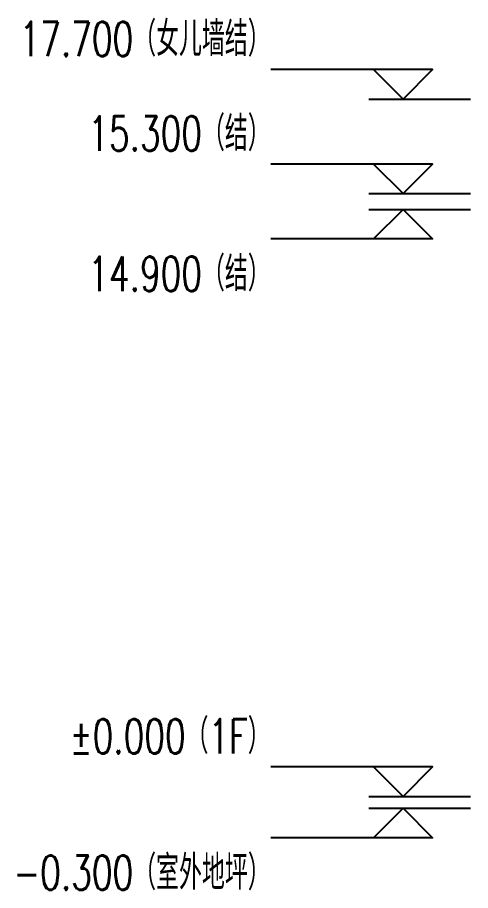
# Model space of a CAD drawing. Extents: x -2072575 to 87763, y -155913 to 742026.
# Drawn here: x -1087165 to -1075659, y 504698 to 526858 of the extents above; entities that cross this region are included whole.
import ezdxf
from ezdxf.enums import TextEntityAlignment as Align

# ---------------------------------------------------------------- set-up
doc = ezdxf.new("R2010")
doc.units = 0
doc.header["$LTSCALE"] = 1000
doc.linetypes.add('DASHDOT', pattern=[1, 0.5, -0.25, 0, -0.25])
doc.linetypes.add('DOT', pattern=[0.25, 0, -0.25])
for name, color, linetype in [('3符号', 3, 'Continuous'), ('A-云线', 50, 'Continuous'), ('DOT', 8, 'DOT')]:
    doc.layers.add(name, color=color, linetype=linetype)
doc.styles.add('卓越符号', font='ROMANS.shx', dxfattribs={"width": 0.7, "bigfont": 'CHINESE.shx'})

# ---------------------------------------------------------------- blocks, each defined once
blk = doc.blocks.new('*U226')
at = {"ltscale": 10}
blk.add_line((3.475, 0), (-6.849, 0), dxfattribs=at)
blk.add_lwpolyline([(3, 3), (0, 0), (-3, 3), (13.45, 3)])
at = {"color": 0, "style": '卓越符号', "width": 0.7, "flags": 8}
blk.add_attdef('±0.000', text='', height=3.5, dxfattribs=at).set_placement((13.45, 4.35), align=Align.RIGHT)
blk = doc.blocks.new('*U227')
at = {"ltscale": 10}
blk.add_line((3.475, 0), (-6.849, 0), dxfattribs=at)
blk.add_lwpolyline([(3, -3), (0, 0), (-3, -3), (13.45, -3)])
at = {"color": 0, "style": '卓越符号', "width": 0.7, "flags": 8}
blk.add_attdef('±0.000', text='', height=3.5, dxfattribs=at).set_placement((13.45, -7.85), align=Align.RIGHT)
blk = doc.blocks.new('20250821140123')
at = {"layer": 'DOT', "linetype": 'DASHDOT'}
for p, q in [((163030.7, 17700), (-7959.1, 17700)), ((163030.7, 15300), (-7959.1, 15300)), ((163030.7, 14900), (-7959.1, 14900)), ((163030.7, 0), (-7959.1, 0))]:
    blk.add_line(p, q, dxfattribs=at)
at = {"layer": '3符号', "color": 7}
ref = blk.add_blockref('*U226', (-9671.5, 17700), dxfattribs=dict(at, xscale=-250, yscale=250, zscale=250))
ref.add_attrib('±0.000', '17.700（女儿墙结）', dxfattribs={"layer": '0', "color": 0, "height": 875, "style": '卓越符号', "width": 0.7}).set_placement((-13034, 18787.5), align=Align.RIGHT)
ref = blk.add_blockref('*U226', (-9671.5, 15300), dxfattribs=dict(at, xscale=-250, yscale=250, zscale=250))
ref.add_attrib('±0.000', '15.300（结）', dxfattribs={"layer": '0', "color": 0, "height": 875, "style": '卓越符号', "width": 0.7}).set_placement((-13034, 16387.5), align=Align.RIGHT)
ref = blk.add_blockref('*U227', (-9671.5, 14900), dxfattribs=dict(at, xscale=-250, yscale=250, zscale=250))
ref.add_attrib('±0.000', '14.900（结）', dxfattribs={"layer": '0', "color": 0, "height": 875, "style": '卓越符号', "width": 0.7}).set_placement((-13034, 12827), align=Align.RIGHT)
ref = blk.add_blockref('*U226', (-9671.5, 0), dxfattribs=dict(at, xscale=-250, yscale=250, zscale=250))
ref.add_attrib('±0.000', '±0.000（1F）', dxfattribs={"layer": '0', "color": 0, "height": 875, "style": '卓越符号', "width": 0.7}).set_placement((-13034, 1087.5), align=Align.RIGHT)
ref = blk.add_blockref('*U227', (-9671.5, -300), dxfattribs=dict(at, xscale=-250, yscale=250, zscale=250))
ref.add_attrib('±0.000', '-0.300（室外地坪）', dxfattribs={"layer": '0', "color": 0, "height": 875, "style": '卓越符号', "width": 0.7}).set_placement((-13034, -2373), align=Align.RIGHT)

msp = doc.modelspace()

# ---------------------------------------------------------------- block references
at = {"layer": 'A-云线', "ltscale": 10}
msp.add_blockref('20250821140123', (-1067699.7, 507087.5), dxfattribs=at)

doc.saveas('drawing.dxf')
